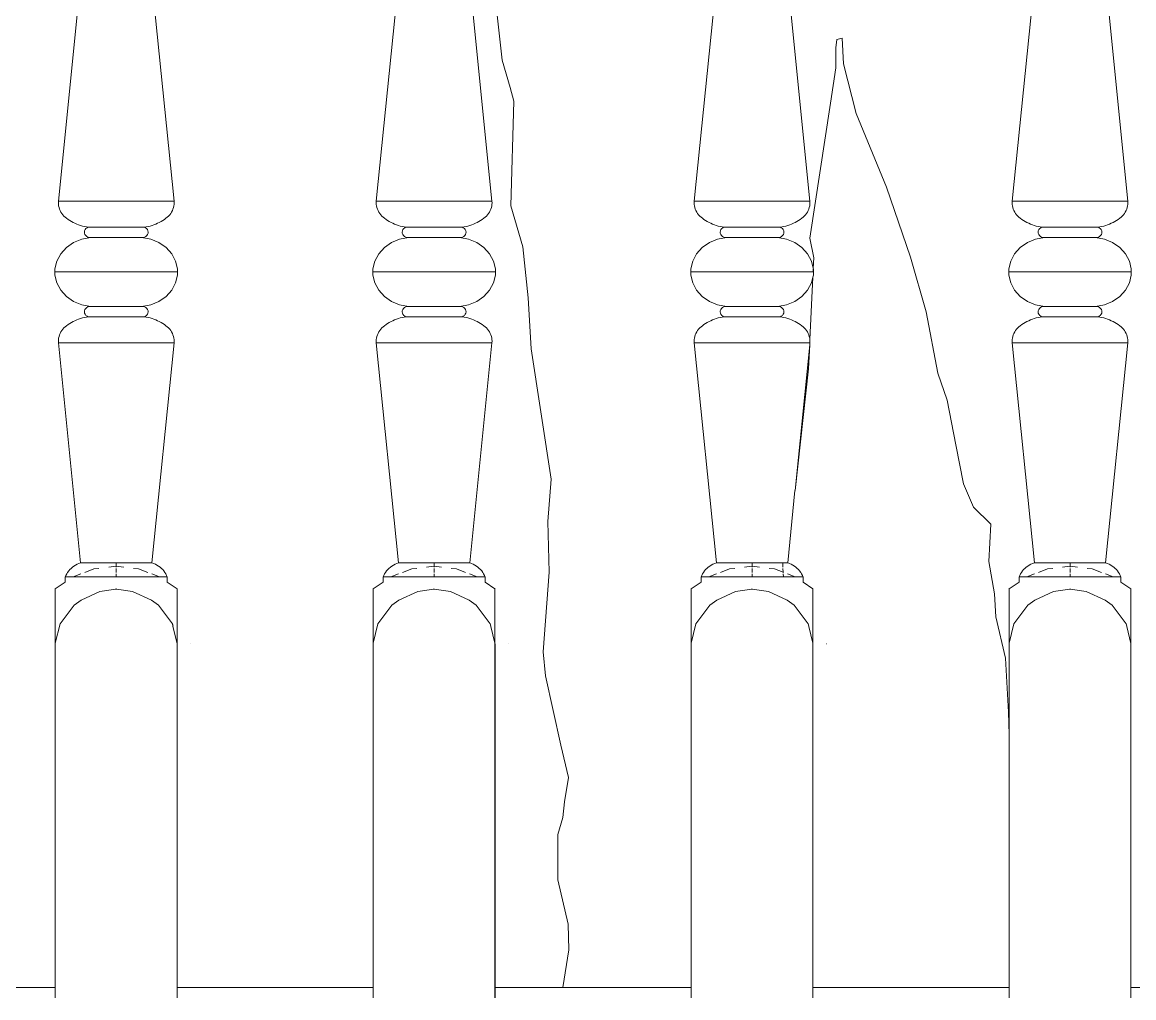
# Model space of a CAD drawing. Header units: inches. Extents: x 16.2 to 49.2, y 7.1 to 20.7.
# Drawn here: x 46.905 to 47.532, y 8.196 to 8.746 of the extents above; entities that cross this region are included whole.
import ezdxf

# ---------------------------------------------------------------- set-up
doc = ezdxf.new("R2010")
doc.units = ezdxf.units.IN
doc.header["$MEASUREMENT"] = 0
doc.layers.add('0inne_gulv', color=252, linetype='Continuous', lineweight=13)

# ---------------------------------------------------------------- blocks, each defined once
blk = doc.blocks.new('DEREK SMALL HOUSE ls')
for p, q in [((0.77791, -1.7884), (0.76538, -1.91241)), ((0.81804, -1.7884), (0.83058, -1.91241)), ((0.957, -1.7884), (0.94447, -1.91241)), ((0.99714, -1.7884), (1.00967, -1.91241)), ((1.13615, -1.7884), (1.12362, -1.91241)), ((1.17629, -1.7884), (1.18882, -1.91241)), ((1.3153, -1.7884), (1.30277, -1.91241)), ((1.35544, -1.7884), (1.36797, -1.91241)), ((1.012, -1.80267), (1.01535, -1.83295)), ((1.20351, -1.82608), (1.20395, -1.82129)), ((1.20395, -1.82129), (1.20708, -1.82061)), ((1.20708, -1.82061), (1.20766, -1.83506)), ((1.20337, -1.83734), (1.20351, -1.82608)), ((1.01535, -1.83295), (1.01987, -1.84833)), ((1.20766, -1.83506), (1.2148, -1.86303)), ((1.2005, -1.85729), (1.20337, -1.83734)), ((1.01987, -1.84833), (1.02199, -1.85606)), ((1.02199, -1.85606), (1.02036, -1.91505)), ((1.18881, -1.93335), (1.2005, -1.85729)), ((1.2148, -1.86303), (1.23201, -1.90449)), ((1.23201, -1.90449), (1.24558, -1.94391)), ((0.76538, -1.91241), (0.76534, -1.91332)), ((0.76534, -1.91332), (0.76539, -1.91423)), ((0.83058, -1.91241), (0.76538, -1.91241)), ((0.76539, -1.91423), (0.76552, -1.91513)), ((0.76552, -1.91513), (0.76572, -1.91602)), ((0.76572, -1.91602), (0.76601, -1.9169)), ((0.83023, -1.91602), (0.82994, -1.9169)), ((0.83043, -1.91513), (0.83023, -1.91602)), ((0.83056, -1.91423), (0.83043, -1.91513)), ((0.83061, -1.91332), (0.83056, -1.91423)), ((0.83058, -1.91241), (0.83061, -1.91332)), ((0.94447, -1.91241), (0.94444, -1.91332)), ((0.94444, -1.91332), (0.94448, -1.91423)), ((1.00967, -1.91241), (0.94447, -1.91241)), ((0.94448, -1.91423), (0.94461, -1.91513)), ((0.94461, -1.91513), (0.94482, -1.91602)), ((0.94482, -1.91602), (0.9451, -1.9169)), ((1.00932, -1.91602), (1.00904, -1.9169)), ((1.00953, -1.91513), (1.00932, -1.91602)), ((1.00966, -1.91423), (1.00953, -1.91513)), ((1.0097, -1.91332), (1.00966, -1.91423)), ((1.00967, -1.91241), (1.0097, -1.91332)), ((1.02036, -1.91505), (1.0271, -1.93814)), ((1.12362, -1.91241), (1.12359, -1.91332)), ((1.12359, -1.91332), (1.12364, -1.91423)), ((1.18882, -1.91241), (1.12362, -1.91241)), ((1.12364, -1.91423), (1.12376, -1.91513)), ((1.12376, -1.91513), (1.12397, -1.91602)), ((1.12397, -1.91602), (1.12425, -1.9169)), ((1.18847, -1.91602), (1.18819, -1.9169)), ((1.18868, -1.91513), (1.18847, -1.91602)), ((1.18881, -1.91423), (1.18868, -1.91513)), ((1.18885, -1.91332), (1.18881, -1.91423)), ((1.18882, -1.91241), (1.18885, -1.91332)), ((1.30277, -1.91241), (1.30274, -1.91332)), ((1.30274, -1.91332), (1.30279, -1.91423)), ((1.36797, -1.91241), (1.30277, -1.91241)), ((1.30279, -1.91423), (1.30291, -1.91513)), ((1.30291, -1.91513), (1.30312, -1.91602)), ((1.30312, -1.91602), (1.30341, -1.9169)), ((1.36762, -1.91602), (1.36734, -1.9169)), ((1.36783, -1.91513), (1.36762, -1.91602)), ((1.36796, -1.91423), (1.36783, -1.91513)), ((1.36801, -1.91332), (1.36796, -1.91423)), ((1.36797, -1.91241), (1.36801, -1.91332)), ((0.76601, -1.9169), (0.76637, -1.91775)), ((0.76637, -1.91775), (0.76681, -1.91857)), ((0.76681, -1.91857), (0.76731, -1.91936)), ((0.76731, -1.91936), (0.76789, -1.92011)), ((0.76789, -1.92011), (0.76852, -1.92082)), ((0.76852, -1.92082), (0.76922, -1.92148)), ((0.76922, -1.92148), (0.76998, -1.92209)), ((0.76998, -1.92209), (0.77087, -1.92273)), ((0.77087, -1.92273), (0.77179, -1.92332)), ((0.82508, -1.92273), (0.82416, -1.92332)), ((0.82597, -1.92209), (0.82508, -1.92273)), ((0.82673, -1.92148), (0.82597, -1.92209)), ((0.82743, -1.92082), (0.82673, -1.92148)), ((0.82807, -1.92011), (0.82743, -1.92082)), ((0.82864, -1.91936), (0.82807, -1.92011)), ((0.82915, -1.91857), (0.82864, -1.91936)), ((0.82958, -1.91775), (0.82915, -1.91857)), ((0.82994, -1.9169), (0.82958, -1.91775)), ((0.9451, -1.9169), (0.94546, -1.91775)), ((0.94546, -1.91775), (0.9459, -1.91857)), ((0.9459, -1.91857), (0.94641, -1.91936)), ((0.94641, -1.91936), (0.94698, -1.92011)), ((0.94698, -1.92011), (0.94762, -1.92082)), ((0.94762, -1.92082), (0.94832, -1.92148)), ((0.94832, -1.92148), (0.94907, -1.92209)), ((0.94907, -1.92209), (0.94996, -1.92273)), ((0.94996, -1.92273), (0.95088, -1.92332)), ((1.00418, -1.92273), (1.00326, -1.92332)), ((1.00507, -1.92209), (1.00418, -1.92273)), ((1.00582, -1.92148), (1.00507, -1.92209)), ((1.00652, -1.92082), (1.00582, -1.92148)), ((1.00716, -1.92011), (1.00652, -1.92082)), ((1.00773, -1.91936), (1.00716, -1.92011)), ((1.00824, -1.91857), (1.00773, -1.91936)), ((1.00868, -1.91775), (1.00824, -1.91857)), ((1.00904, -1.9169), (1.00868, -1.91775)), ((1.12425, -1.9169), (1.12462, -1.91775)), ((1.12462, -1.91775), (1.12505, -1.91857)), ((1.12505, -1.91857), (1.12556, -1.91936)), ((1.12556, -1.91936), (1.12613, -1.92011)), ((1.12613, -1.92011), (1.12677, -1.92082)), ((1.12677, -1.92082), (1.12747, -1.92148)), ((1.12747, -1.92148), (1.12822, -1.92209)), ((1.12822, -1.92209), (1.12911, -1.92273)), ((1.12911, -1.92273), (1.13004, -1.92332)), ((1.18333, -1.92273), (1.18241, -1.92332)), ((1.18422, -1.92209), (1.18333, -1.92273)), ((1.18497, -1.92148), (1.18422, -1.92209)), ((1.18567, -1.92082), (1.18497, -1.92148)), ((1.18631, -1.92011), (1.18567, -1.92082)), ((1.18689, -1.91936), (1.18631, -1.92011)), ((1.18739, -1.91857), (1.18689, -1.91936)), ((1.18783, -1.91775), (1.18739, -1.91857)), ((1.18819, -1.9169), (1.18783, -1.91775)), ((1.30341, -1.9169), (1.30377, -1.91775)), ((1.30377, -1.91775), (1.3042, -1.91857)), ((1.3042, -1.91857), (1.30471, -1.91936)), ((1.30471, -1.91936), (1.30528, -1.92011)), ((1.30528, -1.92011), (1.30592, -1.92082)), ((1.30592, -1.92082), (1.30662, -1.92148)), ((1.30662, -1.92148), (1.30738, -1.92209)), ((1.30738, -1.92209), (1.30827, -1.92273)), ((1.30827, -1.92273), (1.30919, -1.92332)), ((1.36248, -1.92273), (1.36156, -1.92332)), ((1.36337, -1.92209), (1.36248, -1.92273)), ((1.36412, -1.92148), (1.36337, -1.92209)), ((1.36482, -1.92082), (1.36412, -1.92148)), ((1.36546, -1.92011), (1.36482, -1.92082)), ((1.36604, -1.91936), (1.36546, -1.92011)), ((1.36654, -1.91857), (1.36604, -1.91936)), ((1.36698, -1.91775), (1.36654, -1.91857)), ((1.36734, -1.9169), (1.36698, -1.91775)), ((0.77179, -1.92332), (0.77274, -1.92389)), ((0.77274, -1.92389), (0.77371, -1.92441)), ((0.77371, -1.92441), (0.77471, -1.9249)), ((0.77471, -1.9249), (0.77573, -1.92535)), ((0.77573, -1.92535), (0.77677, -1.92576)), ((0.77677, -1.92576), (0.77784, -1.92612)), ((0.77784, -1.92612), (0.77891, -1.92645)), ((0.77891, -1.92645), (0.78, -1.92673)), ((0.78, -1.92673), (0.78111, -1.92697)), ((0.78043, -1.92848), (0.78013, -1.92913)), ((0.7809, -1.92792), (0.78043, -1.92848)), ((0.78151, -1.92747), (0.7809, -1.92792)), ((0.78111, -1.92697), (0.78222, -1.92717)), ((0.78222, -1.92717), (0.78151, -1.92747)), ((0.78222, -1.92717), (0.81373, -1.92717)), ((0.81484, -1.92697), (0.81373, -1.92717)), ((0.81373, -1.92717), (0.81444, -1.92747)), ((0.81444, -1.92747), (0.81505, -1.92792)), ((0.81595, -1.92673), (0.81484, -1.92697)), ((0.81505, -1.92792), (0.81552, -1.92848)), ((0.81552, -1.92848), (0.81583, -1.92913)), ((0.81704, -1.92645), (0.81595, -1.92673)), ((0.81812, -1.92612), (0.81704, -1.92645)), ((0.81918, -1.92576), (0.81812, -1.92612)), ((0.82022, -1.92535), (0.81918, -1.92576)), ((0.82124, -1.9249), (0.82022, -1.92535)), ((0.82224, -1.92441), (0.82124, -1.9249)), ((0.82321, -1.92389), (0.82224, -1.92441)), ((0.82416, -1.92332), (0.82321, -1.92389)), ((0.95088, -1.92332), (0.95183, -1.92389)), ((0.95183, -1.92389), (0.95281, -1.92441)), ((0.95281, -1.92441), (0.95381, -1.9249)), ((0.95381, -1.9249), (0.95483, -1.92535)), ((0.95483, -1.92535), (0.95587, -1.92576)), ((0.95587, -1.92576), (0.95693, -1.92612)), ((0.95693, -1.92612), (0.95801, -1.92645)), ((0.95801, -1.92645), (0.9591, -1.92673)), ((0.9591, -1.92673), (0.9602, -1.92697)), ((0.95953, -1.92848), (0.95922, -1.92913)), ((0.96, -1.92792), (0.95953, -1.92848)), ((0.96061, -1.92747), (0.96, -1.92792)), ((0.9602, -1.92697), (0.96132, -1.92717)), ((0.96132, -1.92717), (0.96061, -1.92747)), ((0.96132, -1.92717), (0.99282, -1.92717)), ((0.99394, -1.92697), (0.99282, -1.92717)), ((0.99282, -1.92717), (0.99353, -1.92747)), ((0.99353, -1.92747), (0.99414, -1.92792)), ((0.99504, -1.92673), (0.99394, -1.92697)), ((0.99414, -1.92792), (0.99461, -1.92848)), ((0.99461, -1.92848), (0.99492, -1.92913)), ((0.99613, -1.92645), (0.99504, -1.92673)), ((0.99721, -1.92612), (0.99613, -1.92645)), ((0.99827, -1.92576), (0.99721, -1.92612)), ((0.99931, -1.92535), (0.99827, -1.92576)), ((1.00033, -1.9249), (0.99931, -1.92535)), ((1.00133, -1.92441), (1.00033, -1.9249)), ((1.00231, -1.92389), (1.00133, -1.92441)), ((1.00326, -1.92332), (1.00231, -1.92389)), ((1.13004, -1.92332), (1.13098, -1.92389)), ((1.13098, -1.92389), (1.13196, -1.92441)), ((1.13196, -1.92441), (1.13296, -1.9249)), ((1.13296, -1.9249), (1.13398, -1.92535)), ((1.13398, -1.92535), (1.13502, -1.92576)), ((1.13502, -1.92576), (1.13608, -1.92612)), ((1.13608, -1.92612), (1.13716, -1.92645)), ((1.13716, -1.92645), (1.13825, -1.92673)), ((1.13825, -1.92673), (1.13935, -1.92697)), ((1.13868, -1.92848), (1.13837, -1.92913)), ((1.13915, -1.92792), (1.13868, -1.92848)), ((1.13976, -1.92747), (1.13915, -1.92792)), ((1.13935, -1.92697), (1.14047, -1.92717)), ((1.14047, -1.92717), (1.13976, -1.92747)), ((1.14047, -1.92717), (1.17197, -1.92717)), ((1.17309, -1.92697), (1.17197, -1.92717)), ((1.17197, -1.92717), (1.17268, -1.92747)), ((1.17268, -1.92747), (1.17329, -1.92792)), ((1.17419, -1.92673), (1.17309, -1.92697)), ((1.17329, -1.92792), (1.17376, -1.92848)), ((1.17376, -1.92848), (1.17407, -1.92913)), ((1.17528, -1.92645), (1.17419, -1.92673)), ((1.17636, -1.92612), (1.17528, -1.92645)), ((1.17742, -1.92576), (1.17636, -1.92612)), ((1.17846, -1.92535), (1.17742, -1.92576)), ((1.17949, -1.9249), (1.17846, -1.92535)), ((1.18048, -1.92441), (1.17949, -1.9249)), ((1.18146, -1.92389), (1.18048, -1.92441)), ((1.18241, -1.92332), (1.18146, -1.92389)), ((1.30919, -1.92332), (1.31013, -1.92389)), ((1.31013, -1.92389), (1.31111, -1.92441)), ((1.31111, -1.92441), (1.31211, -1.9249)), ((1.31211, -1.9249), (1.31313, -1.92535)), ((1.31313, -1.92535), (1.31417, -1.92576)), ((1.31417, -1.92576), (1.31523, -1.92612)), ((1.31523, -1.92612), (1.31631, -1.92645)), ((1.31631, -1.92645), (1.3174, -1.92673)), ((1.3174, -1.92673), (1.31851, -1.92697)), ((1.31783, -1.92848), (1.31752, -1.92913)), ((1.3183, -1.92792), (1.31783, -1.92848)), ((1.31891, -1.92747), (1.3183, -1.92792)), ((1.31851, -1.92697), (1.31962, -1.92717)), ((1.31962, -1.92717), (1.31891, -1.92747)), ((1.31962, -1.92717), (1.35112, -1.92717)), ((1.35224, -1.92697), (1.35112, -1.92717)), ((1.35112, -1.92717), (1.35183, -1.92747)), ((1.35183, -1.92747), (1.35244, -1.92792)), ((1.35334, -1.92673), (1.35224, -1.92697)), ((1.35244, -1.92792), (1.35292, -1.92848)), ((1.35292, -1.92848), (1.35322, -1.92913)), ((1.35444, -1.92645), (1.35334, -1.92673)), ((1.35551, -1.92612), (1.35444, -1.92645)), ((1.35657, -1.92576), (1.35551, -1.92612)), ((1.35762, -1.92535), (1.35657, -1.92576)), ((1.35864, -1.9249), (1.35762, -1.92535)), ((1.35964, -1.92441), (1.35864, -1.9249)), ((1.36061, -1.92389), (1.35964, -1.92441)), ((1.36156, -1.92332), (1.36061, -1.92389)), ((0.77857, -1.93377), (0.77395, -1.93569)), ((0.78354, -1.93284), (0.77857, -1.93377)), ((0.78013, -1.92913), (0.78, -1.92983)), ((0.78, -1.92983), (0.78007, -1.93053)), ((0.78007, -1.93053), (0.78032, -1.9312)), ((0.78032, -1.9312), (0.78075, -1.93179)), ((0.78075, -1.93179), (0.78132, -1.93228)), ((0.78132, -1.93228), (0.782, -1.93263)), ((0.782, -1.93263), (0.78276, -1.93282)), ((0.78276, -1.93282), (0.78354, -1.93284)), ((0.78354, -1.93284), (0.81241, -1.93284)), ((0.81319, -1.93282), (0.81241, -1.93284)), ((0.81241, -1.93284), (0.81739, -1.93377)), ((0.81395, -1.93263), (0.81319, -1.93282)), ((0.81464, -1.93228), (0.81395, -1.93263)), ((0.81521, -1.93179), (0.81464, -1.93228)), ((0.81563, -1.9312), (0.81521, -1.93179)), ((0.81588, -1.93053), (0.81563, -1.9312)), ((0.81583, -1.92913), (0.81595, -1.92983)), ((0.81595, -1.92983), (0.81588, -1.93053)), ((0.81739, -1.93377), (0.822, -1.93569)), ((0.95766, -1.93377), (0.95305, -1.93569)), ((0.96264, -1.93284), (0.95766, -1.93377)), ((0.95922, -1.92913), (0.9591, -1.92983)), ((0.9591, -1.92983), (0.95916, -1.93053)), ((0.95916, -1.93053), (0.95942, -1.9312)), ((0.95942, -1.9312), (0.95984, -1.93179)), ((0.95984, -1.93179), (0.96041, -1.93228)), ((0.96041, -1.93228), (0.96109, -1.93263)), ((0.96109, -1.93263), (0.96185, -1.93282)), ((0.96185, -1.93282), (0.96264, -1.93284)), ((0.96264, -1.93284), (0.9915, -1.93284)), ((0.99229, -1.93282), (0.9915, -1.93284)), ((0.9915, -1.93284), (0.99648, -1.93377)), ((0.99305, -1.93263), (0.99229, -1.93282)), ((0.99373, -1.93228), (0.99305, -1.93263)), ((0.9943, -1.93179), (0.99373, -1.93228)), ((0.99473, -1.9312), (0.9943, -1.93179)), ((0.99498, -1.93053), (0.99473, -1.9312)), ((0.99492, -1.92913), (0.99504, -1.92983)), ((0.99504, -1.92983), (0.99498, -1.93053)), ((0.99648, -1.93377), (1.00109, -1.93569)), ((1.13681, -1.93377), (1.1322, -1.93569)), ((1.14179, -1.93284), (1.13681, -1.93377)), ((1.13837, -1.92913), (1.13825, -1.92983)), ((1.13825, -1.92983), (1.13831, -1.93053)), ((1.13831, -1.93053), (1.13857, -1.9312)), ((1.13857, -1.9312), (1.13899, -1.93179)), ((1.13899, -1.93179), (1.13956, -1.93228)), ((1.13956, -1.93228), (1.14025, -1.93263)), ((1.14025, -1.93263), (1.141, -1.93282)), ((1.141, -1.93282), (1.14179, -1.93284)), ((1.14179, -1.93284), (1.17065, -1.93284)), ((1.17144, -1.93282), (1.17065, -1.93284)), ((1.17065, -1.93284), (1.17563, -1.93377)), ((1.1722, -1.93263), (1.17144, -1.93282)), ((1.17288, -1.93228), (1.1722, -1.93263)), ((1.17345, -1.93179), (1.17288, -1.93228)), ((1.17388, -1.9312), (1.17345, -1.93179)), ((1.17413, -1.93053), (1.17388, -1.9312)), ((1.17407, -1.92913), (1.1742, -1.92983)), ((1.1742, -1.92983), (1.17413, -1.93053)), ((1.17563, -1.93377), (1.18024, -1.93569)), ((1.19095, -1.94437), (1.18881, -1.93335)), ((1.31596, -1.93377), (1.31135, -1.93569)), ((1.32094, -1.93284), (1.31596, -1.93377)), ((1.31752, -1.92913), (1.3174, -1.92983)), ((1.3174, -1.92983), (1.31746, -1.93053)), ((1.31746, -1.93053), (1.31772, -1.9312)), ((1.31772, -1.9312), (1.31814, -1.93179)), ((1.31814, -1.93179), (1.31871, -1.93228)), ((1.31871, -1.93228), (1.3194, -1.93263)), ((1.3194, -1.93263), (1.32015, -1.93282)), ((1.32015, -1.93282), (1.32094, -1.93284)), ((1.32094, -1.93284), (1.3498, -1.93284)), ((1.35059, -1.93282), (1.3498, -1.93284)), ((1.3498, -1.93284), (1.35478, -1.93377)), ((1.35135, -1.93263), (1.35059, -1.93282)), ((1.35203, -1.93228), (1.35135, -1.93263)), ((1.3526, -1.93179), (1.35203, -1.93228)), ((1.35303, -1.9312), (1.3526, -1.93179)), ((1.35328, -1.93053), (1.35303, -1.9312)), ((1.35322, -1.92913), (1.35335, -1.92983)), ((1.35335, -1.92983), (1.35328, -1.93053)), ((1.35478, -1.93377), (1.35939, -1.93569)), ((0.76995, -1.9385), (0.76675, -1.94206)), ((0.77395, -1.93569), (0.76995, -1.9385)), ((0.822, -1.93569), (0.826, -1.9385)), ((0.826, -1.9385), (0.8292, -1.94206)), ((0.94904, -1.9385), (0.94585, -1.94206)), ((0.95305, -1.93569), (0.94904, -1.9385)), ((1.00109, -1.93569), (1.0051, -1.9385)), ((1.0051, -1.9385), (1.00829, -1.94206)), ((1.0271, -1.93814), (1.03014, -1.96684)), ((1.12819, -1.9385), (1.125, -1.94206)), ((1.1322, -1.93569), (1.12819, -1.9385)), ((1.18024, -1.93569), (1.18425, -1.9385)), ((1.18425, -1.9385), (1.18744, -1.94206)), ((1.30734, -1.9385), (1.30415, -1.94206)), ((1.31135, -1.93569), (1.30734, -1.9385)), ((1.35939, -1.93569), (1.3634, -1.9385)), ((1.3634, -1.9385), (1.36659, -1.94206)), ((0.76454, -1.94617), (0.76343, -1.95062)), ((0.76675, -1.94206), (0.76454, -1.94617)), ((0.8292, -1.94206), (0.83141, -1.94617)), ((0.83141, -1.94617), (0.83253, -1.95062)), ((0.94364, -1.94617), (0.94252, -1.95062)), ((0.94585, -1.94206), (0.94364, -1.94617)), ((1.00829, -1.94206), (1.0105, -1.94617)), ((1.0105, -1.94617), (1.01162, -1.95062)), ((1.12279, -1.94617), (1.12167, -1.95062)), ((1.125, -1.94206), (1.12279, -1.94617)), ((1.18744, -1.94206), (1.18965, -1.94617)), ((1.18965, -1.94617), (1.19068, -1.95026)), ((1.19068, -1.95026), (1.19095, -1.94437)), ((1.24558, -1.94391), (1.25437, -1.97475)), ((1.30194, -1.94617), (1.30082, -1.95062)), ((1.30415, -1.94206), (1.30194, -1.94617)), ((1.36659, -1.94206), (1.36881, -1.94617)), ((1.36881, -1.94617), (1.36992, -1.95062)), ((0.76343, -1.95062), (0.76344, -1.95234)), ((0.76343, -1.95405), (0.76344, -1.95234)), ((0.76454, -1.95851), (0.76343, -1.95405)), ((0.76344, -1.95234), (0.83251, -1.95234)), ((0.83141, -1.95851), (0.83253, -1.95405)), ((0.83253, -1.95062), (0.83251, -1.95234)), ((0.83253, -1.95405), (0.83251, -1.95234)), ((0.94252, -1.95062), (0.94254, -1.95234)), ((0.94252, -1.95405), (0.94254, -1.95234)), ((0.94364, -1.95851), (0.94252, -1.95405)), ((0.94254, -1.95234), (1.01161, -1.95234)), ((1.0105, -1.95851), (1.01162, -1.95405)), ((1.01162, -1.95062), (1.01161, -1.95234)), ((1.01162, -1.95405), (1.01161, -1.95234)), ((1.12167, -1.95062), (1.12169, -1.95234)), ((1.12167, -1.95405), (1.12169, -1.95234)), ((1.12279, -1.95851), (1.12167, -1.95405)), ((1.12169, -1.95234), (1.19058, -1.95234)), ((1.19045, -1.95534), (1.19077, -1.95405)), ((1.19058, -1.95234), (1.19066, -1.95062)), ((1.19076, -1.95234), (1.19058, -1.95234)), ((1.19068, -1.95026), (1.19077, -1.95062)), ((1.19077, -1.95062), (1.19076, -1.95234)), ((1.19077, -1.95405), (1.19076, -1.95234)), ((1.30082, -1.95062), (1.30084, -1.95234)), ((1.30082, -1.95405), (1.30084, -1.95234)), ((1.30194, -1.95851), (1.30082, -1.95405)), ((1.30084, -1.95234), (1.36991, -1.95234)), ((1.36881, -1.95851), (1.36992, -1.95405)), ((1.36992, -1.95062), (1.36991, -1.95234)), ((1.36992, -1.95405), (1.36991, -1.95234)), ((0.76675, -1.96262), (0.76454, -1.95851)), ((0.8292, -1.96262), (0.83141, -1.95851)), ((0.94585, -1.96262), (0.94364, -1.95851)), ((1.00829, -1.96262), (1.0105, -1.95851)), ((1.125, -1.96262), (1.12279, -1.95851)), ((1.18744, -1.96262), (1.18965, -1.95851)), ((1.18881, -1.99045), (1.19045, -1.95534)), ((1.18965, -1.95851), (1.19045, -1.95534)), ((1.30415, -1.96262), (1.30194, -1.95851)), ((1.36659, -1.96262), (1.36881, -1.95851)), ((0.76995, -1.96617), (0.76675, -1.96262)), ((0.77395, -1.96898), (0.76995, -1.96617)), ((0.822, -1.96898), (0.826, -1.96617)), ((0.826, -1.96617), (0.8292, -1.96262)), ((0.94904, -1.96617), (0.94585, -1.96262)), ((0.95305, -1.96898), (0.94904, -1.96617)), ((1.00109, -1.96898), (1.0051, -1.96617)), ((1.0051, -1.96617), (1.00829, -1.96262)), ((1.12819, -1.96617), (1.125, -1.96262)), ((1.1322, -1.96898), (1.12819, -1.96617)), ((1.18024, -1.96898), (1.18425, -1.96617)), ((1.18425, -1.96617), (1.18744, -1.96262)), ((1.30734, -1.96617), (1.30415, -1.96262)), ((1.31135, -1.96898), (1.30734, -1.96617)), ((1.35939, -1.96898), (1.3634, -1.96617)), ((1.3634, -1.96617), (1.36659, -1.96262)), ((0.77857, -1.9709), (0.77395, -1.96898)), ((0.78354, -1.97184), (0.77857, -1.9709)), ((0.78075, -1.97288), (0.78132, -1.9724)), ((0.78132, -1.9724), (0.782, -1.97205)), ((0.782, -1.97205), (0.78276, -1.97186)), ((0.78276, -1.97186), (0.78354, -1.97184)), ((0.81241, -1.97184), (0.78354, -1.97184)), ((0.81241, -1.97184), (0.81739, -1.9709)), ((0.81319, -1.97186), (0.81241, -1.97184)), ((0.81395, -1.97205), (0.81319, -1.97186)), ((0.81464, -1.9724), (0.81395, -1.97205)), ((0.81521, -1.97288), (0.81464, -1.9724)), ((0.81739, -1.9709), (0.822, -1.96898)), ((0.95766, -1.9709), (0.95305, -1.96898)), ((0.96264, -1.97184), (0.95766, -1.9709)), ((0.95984, -1.97288), (0.96041, -1.9724)), ((0.96041, -1.9724), (0.96109, -1.97205)), ((0.96109, -1.97205), (0.96185, -1.97186)), ((0.96185, -1.97186), (0.96264, -1.97184)), ((0.9915, -1.97184), (0.96264, -1.97184)), ((0.9915, -1.97184), (0.99648, -1.9709)), ((0.99229, -1.97186), (0.9915, -1.97184)), ((0.99305, -1.97205), (0.99229, -1.97186)), ((0.99373, -1.9724), (0.99305, -1.97205)), ((0.9943, -1.97288), (0.99373, -1.9724)), ((0.99648, -1.9709), (1.00109, -1.96898)), ((1.03014, -1.96684), (1.03183, -1.99565)), ((1.13681, -1.9709), (1.1322, -1.96898)), ((1.14179, -1.97184), (1.13681, -1.9709)), ((1.13899, -1.97288), (1.13956, -1.9724)), ((1.13956, -1.9724), (1.14025, -1.97205)), ((1.14025, -1.97205), (1.141, -1.97186)), ((1.141, -1.97186), (1.14179, -1.97184)), ((1.17065, -1.97184), (1.14179, -1.97184)), ((1.17065, -1.97184), (1.17563, -1.9709)), ((1.17144, -1.97186), (1.17065, -1.97184)), ((1.1722, -1.97205), (1.17144, -1.97186)), ((1.17288, -1.9724), (1.1722, -1.97205)), ((1.17345, -1.97288), (1.17288, -1.9724)), ((1.17563, -1.9709), (1.18024, -1.96898)), ((1.31596, -1.9709), (1.31135, -1.96898)), ((1.32094, -1.97184), (1.31596, -1.9709)), ((1.31814, -1.97288), (1.31871, -1.9724)), ((1.31871, -1.9724), (1.3194, -1.97205)), ((1.3194, -1.97205), (1.32015, -1.97186)), ((1.32015, -1.97186), (1.32094, -1.97184)), ((1.3498, -1.97184), (1.32094, -1.97184)), ((1.3498, -1.97184), (1.35478, -1.9709)), ((1.35059, -1.97186), (1.3498, -1.97184)), ((1.35135, -1.97205), (1.35059, -1.97186)), ((1.35203, -1.9724), (1.35135, -1.97205)), ((1.3526, -1.97288), (1.35203, -1.9724)), ((1.35478, -1.9709), (1.35939, -1.96898)), ((0.77573, -1.97933), (0.77677, -1.97892)), ((0.77677, -1.97892), (0.77784, -1.97855)), ((0.77784, -1.97855), (0.77891, -1.97823)), ((0.77891, -1.97823), (0.78, -1.97794)), ((0.78, -1.97485), (0.78007, -1.97414)), ((0.78013, -1.97554), (0.78, -1.97485)), ((0.78, -1.97794), (0.78111, -1.9777)), ((0.78007, -1.97414), (0.78032, -1.97347)), ((0.78043, -1.97619), (0.78013, -1.97554)), ((0.78032, -1.97347), (0.78075, -1.97288)), ((0.7809, -1.97676), (0.78043, -1.97619)), ((0.78151, -1.9772), (0.7809, -1.97676)), ((0.78111, -1.9777), (0.78222, -1.97751)), ((0.78222, -1.97751), (0.78151, -1.9772)), ((0.81373, -1.97751), (0.78222, -1.97751)), ((0.81373, -1.97751), (0.81444, -1.9772)), ((0.81484, -1.9777), (0.81373, -1.97751)), ((0.81444, -1.9772), (0.81505, -1.97676)), ((0.81595, -1.97794), (0.81484, -1.9777)), ((0.81505, -1.97676), (0.81552, -1.97619)), ((0.81563, -1.97347), (0.81521, -1.97288)), ((0.81552, -1.97619), (0.81583, -1.97554)), ((0.81588, -1.97414), (0.81563, -1.97347)), ((0.81583, -1.97554), (0.81595, -1.97485)), ((0.81595, -1.97485), (0.81588, -1.97414)), ((0.81704, -1.97823), (0.81595, -1.97794)), ((0.81812, -1.97855), (0.81704, -1.97823)), ((0.81918, -1.97892), (0.81812, -1.97855)), ((0.82022, -1.97933), (0.81918, -1.97892)), ((0.95483, -1.97933), (0.95587, -1.97892)), ((0.95587, -1.97892), (0.95693, -1.97855)), ((0.95693, -1.97855), (0.95801, -1.97823)), ((0.95801, -1.97823), (0.9591, -1.97794)), ((0.9591, -1.97485), (0.95916, -1.97414)), ((0.95922, -1.97554), (0.9591, -1.97485)), ((0.9591, -1.97794), (0.9602, -1.9777)), ((0.95916, -1.97414), (0.95942, -1.97347)), ((0.95953, -1.97619), (0.95922, -1.97554)), ((0.95942, -1.97347), (0.95984, -1.97288)), ((0.96, -1.97676), (0.95953, -1.97619)), ((0.96061, -1.9772), (0.96, -1.97676)), ((0.9602, -1.9777), (0.96132, -1.97751)), ((0.96132, -1.97751), (0.96061, -1.9772)), ((0.99282, -1.97751), (0.96132, -1.97751)), ((0.99282, -1.97751), (0.99353, -1.9772)), ((0.99394, -1.9777), (0.99282, -1.97751)), ((0.99353, -1.9772), (0.99414, -1.97676)), ((0.99504, -1.97794), (0.99394, -1.9777)), ((0.99414, -1.97676), (0.99461, -1.97619)), ((0.99473, -1.97347), (0.9943, -1.97288)), ((0.99461, -1.97619), (0.99492, -1.97554)), ((0.99498, -1.97414), (0.99473, -1.97347)), ((0.99492, -1.97554), (0.99504, -1.97485)), ((0.99504, -1.97485), (0.99498, -1.97414)), ((0.99613, -1.97823), (0.99504, -1.97794)), ((0.99721, -1.97855), (0.99613, -1.97823)), ((0.99827, -1.97892), (0.99721, -1.97855)), ((0.99931, -1.97933), (0.99827, -1.97892)), ((1.13398, -1.97933), (1.13502, -1.97892)), ((1.13502, -1.97892), (1.13608, -1.97855)), ((1.13608, -1.97855), (1.13716, -1.97823)), ((1.13716, -1.97823), (1.13825, -1.97794)), ((1.13825, -1.97485), (1.13831, -1.97414)), ((1.13837, -1.97554), (1.13825, -1.97485)), ((1.13825, -1.97794), (1.13935, -1.9777)), ((1.13831, -1.97414), (1.13857, -1.97347)), ((1.13868, -1.97619), (1.13837, -1.97554)), ((1.13857, -1.97347), (1.13899, -1.97288)), ((1.13915, -1.97676), (1.13868, -1.97619)), ((1.13976, -1.9772), (1.13915, -1.97676)), ((1.13935, -1.9777), (1.14047, -1.97751)), ((1.14047, -1.97751), (1.13976, -1.9772)), ((1.17197, -1.97751), (1.14047, -1.97751)), ((1.17197, -1.97751), (1.17268, -1.9772)), ((1.17309, -1.9777), (1.17197, -1.97751)), ((1.17268, -1.9772), (1.17329, -1.97676)), ((1.17419, -1.97794), (1.17309, -1.9777)), ((1.17329, -1.97676), (1.17376, -1.97619)), ((1.17388, -1.97347), (1.17345, -1.97288)), ((1.17376, -1.97619), (1.17407, -1.97554)), ((1.17413, -1.97414), (1.17388, -1.97347)), ((1.17407, -1.97554), (1.1742, -1.97485)), ((1.1742, -1.97485), (1.17413, -1.97414)), ((1.17528, -1.97823), (1.17419, -1.97794)), ((1.17636, -1.97855), (1.17528, -1.97823)), ((1.17742, -1.97892), (1.17636, -1.97855)), ((1.17846, -1.97933), (1.17742, -1.97892)), ((1.25437, -1.97475), (1.26093, -2.00941)), ((1.31313, -1.97933), (1.31417, -1.97892)), ((1.31417, -1.97892), (1.31523, -1.97855)), ((1.31523, -1.97855), (1.31631, -1.97823)), ((1.31631, -1.97823), (1.3174, -1.97794)), ((1.3174, -1.97485), (1.31746, -1.97414)), ((1.31752, -1.97554), (1.3174, -1.97485)), ((1.3174, -1.97794), (1.31851, -1.9777)), ((1.31746, -1.97414), (1.31772, -1.97347)), ((1.31783, -1.97619), (1.31752, -1.97554)), ((1.31772, -1.97347), (1.31814, -1.97288)), ((1.3183, -1.97676), (1.31783, -1.97619)), ((1.31891, -1.9772), (1.3183, -1.97676)), ((1.31851, -1.9777), (1.31962, -1.97751)), ((1.31962, -1.97751), (1.31891, -1.9772)), ((1.35112, -1.97751), (1.31962, -1.97751)), ((1.35112, -1.97751), (1.35183, -1.9772)), ((1.35224, -1.9777), (1.35112, -1.97751)), ((1.35183, -1.9772), (1.35244, -1.97676)), ((1.35334, -1.97794), (1.35224, -1.9777)), ((1.35244, -1.97676), (1.35292, -1.97619)), ((1.35303, -1.97347), (1.3526, -1.97288)), ((1.35292, -1.97619), (1.35322, -1.97554)), ((1.35328, -1.97414), (1.35303, -1.97347)), ((1.35322, -1.97554), (1.35335, -1.97485)), ((1.35335, -1.97485), (1.35328, -1.97414)), ((1.35444, -1.97823), (1.35334, -1.97794)), ((1.35551, -1.97855), (1.35444, -1.97823)), ((1.35657, -1.97892), (1.35551, -1.97855)), ((1.35762, -1.97933), (1.35657, -1.97892)), ((0.76681, -1.9861), (0.76731, -1.98531)), ((0.76731, -1.98531), (0.76789, -1.98456)), ((0.76789, -1.98456), (0.76852, -1.98385)), ((0.76852, -1.98385), (0.76922, -1.98319)), ((0.76922, -1.98319), (0.76998, -1.98258)), ((0.76998, -1.98258), (0.77087, -1.98195)), ((0.77087, -1.98195), (0.77179, -1.98135)), ((0.77179, -1.98135), (0.77274, -1.98079)), ((0.77274, -1.98079), (0.77371, -1.98026)), ((0.77371, -1.98026), (0.77471, -1.97977)), ((0.77471, -1.97977), (0.77573, -1.97933)), ((0.82124, -1.97977), (0.82022, -1.97933)), ((0.82224, -1.98026), (0.82124, -1.97977)), ((0.82321, -1.98079), (0.82224, -1.98026)), ((0.82416, -1.98135), (0.82321, -1.98079)), ((0.82508, -1.98195), (0.82416, -1.98135)), ((0.82597, -1.98258), (0.82508, -1.98195)), ((0.82673, -1.98319), (0.82597, -1.98258)), ((0.82743, -1.98385), (0.82673, -1.98319)), ((0.82807, -1.98456), (0.82743, -1.98385)), ((0.82864, -1.98531), (0.82807, -1.98456)), ((0.82915, -1.9861), (0.82864, -1.98531)), ((0.9459, -1.9861), (0.94641, -1.98531)), ((0.94641, -1.98531), (0.94698, -1.98456)), ((0.94698, -1.98456), (0.94762, -1.98385)), ((0.94762, -1.98385), (0.94832, -1.98319)), ((0.94832, -1.98319), (0.94907, -1.98258)), ((0.94907, -1.98258), (0.94996, -1.98195)), ((0.94996, -1.98195), (0.95088, -1.98135)), ((0.95088, -1.98135), (0.95183, -1.98079)), ((0.95183, -1.98079), (0.95281, -1.98026)), ((0.95281, -1.98026), (0.95381, -1.97977)), ((0.95381, -1.97977), (0.95483, -1.97933)), ((1.00033, -1.97977), (0.99931, -1.97933)), ((1.00133, -1.98026), (1.00033, -1.97977)), ((1.00231, -1.98079), (1.00133, -1.98026)), ((1.00326, -1.98135), (1.00231, -1.98079)), ((1.00418, -1.98195), (1.00326, -1.98135)), ((1.00507, -1.98258), (1.00418, -1.98195)), ((1.00582, -1.98319), (1.00507, -1.98258)), ((1.00652, -1.98385), (1.00582, -1.98319)), ((1.00716, -1.98456), (1.00652, -1.98385)), ((1.00773, -1.98531), (1.00716, -1.98456)), ((1.00824, -1.9861), (1.00773, -1.98531)), ((1.12505, -1.9861), (1.12556, -1.98531)), ((1.12556, -1.98531), (1.12613, -1.98456)), ((1.12613, -1.98456), (1.12677, -1.98385)), ((1.12677, -1.98385), (1.12747, -1.98319)), ((1.12747, -1.98319), (1.12822, -1.98258)), ((1.12822, -1.98258), (1.12911, -1.98195)), ((1.12911, -1.98195), (1.13004, -1.98135)), ((1.13004, -1.98135), (1.13098, -1.98079)), ((1.13098, -1.98079), (1.13196, -1.98026)), ((1.13196, -1.98026), (1.13296, -1.97977)), ((1.13296, -1.97977), (1.13398, -1.97933)), ((1.17949, -1.97977), (1.17846, -1.97933)), ((1.18048, -1.98026), (1.17949, -1.97977)), ((1.18146, -1.98079), (1.18048, -1.98026)), ((1.18241, -1.98135), (1.18146, -1.98079)), ((1.18333, -1.98195), (1.18241, -1.98135)), ((1.18422, -1.98258), (1.18333, -1.98195)), ((1.18497, -1.98319), (1.18422, -1.98258)), ((1.18567, -1.98385), (1.18497, -1.98319)), ((1.18631, -1.98456), (1.18567, -1.98385)), ((1.18689, -1.98531), (1.18631, -1.98456)), ((1.18739, -1.9861), (1.18689, -1.98531)), ((1.3042, -1.9861), (1.30471, -1.98531)), ((1.30471, -1.98531), (1.30528, -1.98456)), ((1.30528, -1.98456), (1.30592, -1.98385)), ((1.30592, -1.98385), (1.30662, -1.98319)), ((1.30662, -1.98319), (1.30738, -1.98258)), ((1.30738, -1.98258), (1.30827, -1.98195)), ((1.30827, -1.98195), (1.30919, -1.98135)), ((1.30919, -1.98135), (1.31013, -1.98079)), ((1.31013, -1.98079), (1.31111, -1.98026)), ((1.31111, -1.98026), (1.31211, -1.97977)), ((1.31211, -1.97977), (1.31313, -1.97933)), ((1.35864, -1.97977), (1.35762, -1.97933)), ((1.35964, -1.98026), (1.35864, -1.97977)), ((1.36061, -1.98079), (1.35964, -1.98026)), ((1.36156, -1.98135), (1.36061, -1.98079)), ((1.36248, -1.98195), (1.36156, -1.98135)), ((1.36337, -1.98258), (1.36248, -1.98195)), ((1.36412, -1.98319), (1.36337, -1.98258)), ((1.36482, -1.98385), (1.36412, -1.98319)), ((1.36546, -1.98456), (1.36482, -1.98385)), ((1.36604, -1.98531), (1.36546, -1.98456)), ((1.36654, -1.9861), (1.36604, -1.98531)), ((0.76534, -1.99136), (0.76539, -1.99045)), ((0.76538, -1.99227), (0.76534, -1.99136)), ((0.76539, -1.99045), (0.76552, -1.98954)), ((0.76552, -1.98954), (0.76572, -1.98865)), ((0.76572, -1.98865), (0.76601, -1.98778)), ((0.76601, -1.98778), (0.76637, -1.98692)), ((0.76637, -1.98692), (0.76681, -1.9861)), ((0.82958, -1.98692), (0.82915, -1.9861)), ((0.82994, -1.98778), (0.82958, -1.98692)), ((0.83023, -1.98865), (0.82994, -1.98778)), ((0.83043, -1.98954), (0.83023, -1.98865)), ((0.83056, -1.99045), (0.83043, -1.98954)), ((0.83061, -1.99136), (0.83056, -1.99045)), ((0.83058, -1.99227), (0.83061, -1.99136)), ((0.94444, -1.99136), (0.94448, -1.99045)), ((0.94447, -1.99227), (0.94444, -1.99136)), ((0.94448, -1.99045), (0.94461, -1.98954)), ((0.94461, -1.98954), (0.94482, -1.98865)), ((0.94482, -1.98865), (0.9451, -1.98778)), ((0.9451, -1.98778), (0.94546, -1.98692)), ((0.94546, -1.98692), (0.9459, -1.9861)), ((1.00868, -1.98692), (1.00824, -1.9861)), ((1.00904, -1.98778), (1.00868, -1.98692)), ((1.00932, -1.98865), (1.00904, -1.98778)), ((1.00953, -1.98954), (1.00932, -1.98865)), ((1.00966, -1.99045), (1.00953, -1.98954)), ((1.0097, -1.99136), (1.00966, -1.99045)), ((1.00967, -1.99227), (1.0097, -1.99136)), ((1.12359, -1.99136), (1.12364, -1.99045)), ((1.12362, -1.99227), (1.12359, -1.99136)), ((1.12364, -1.99045), (1.12376, -1.98954)), ((1.12376, -1.98954), (1.12397, -1.98865)), ((1.12397, -1.98865), (1.12425, -1.98778)), ((1.12425, -1.98778), (1.12462, -1.98692)), ((1.12462, -1.98692), (1.12505, -1.9861)), ((1.18783, -1.98692), (1.18739, -1.9861)), ((1.18819, -1.98778), (1.18783, -1.98692)), ((1.18847, -1.98865), (1.18819, -1.98778)), ((1.18868, -1.98954), (1.18847, -1.98865)), ((1.18881, -1.99045), (1.18868, -1.98954)), ((1.18876, -1.99227), (1.18883, -1.99086)), ((1.18883, -1.99086), (1.18881, -1.99045)), ((1.18882, -1.99227), (1.18885, -1.99136)), ((1.18885, -1.99136), (1.18883, -1.99086)), ((1.30274, -1.99136), (1.30279, -1.99045)), ((1.30277, -1.99227), (1.30274, -1.99136)), ((1.30279, -1.99045), (1.30291, -1.98954)), ((1.30291, -1.98954), (1.30312, -1.98865)), ((1.30312, -1.98865), (1.30341, -1.98778)), ((1.30341, -1.98778), (1.30377, -1.98692)), ((1.30377, -1.98692), (1.3042, -1.9861)), ((1.36698, -1.98692), (1.36654, -1.9861)), ((1.36734, -1.98778), (1.36698, -1.98692)), ((1.36762, -1.98865), (1.36734, -1.98778)), ((1.36783, -1.98954), (1.36762, -1.98865)), ((1.36796, -1.99045), (1.36783, -1.98954)), ((1.36801, -1.99136), (1.36796, -1.99045)), ((1.36797, -1.99227), (1.36801, -1.99136)), ((0.77791, -2.11627), (0.76538, -1.99227)), ((0.83058, -1.99227), (0.76538, -1.99227)), ((0.81804, -2.11627), (0.83058, -1.99227)), ((0.957, -2.11627), (0.94447, -1.99227)), ((1.00967, -1.99227), (0.94447, -1.99227)), ((0.99714, -2.11627), (1.00967, -1.99227)), ((1.03183, -1.99565), (1.0431, -2.06896)), ((1.13615, -2.11627), (1.12362, -1.99227)), ((1.18876, -1.99227), (1.12362, -1.99227)), ((1.18045, -2.07536), (1.18872, -1.99331)), ((1.1881, -2.00684), (1.18872, -1.99331)), ((1.18872, -1.99331), (1.18882, -1.99227)), ((1.18882, -1.99227), (1.18876, -1.99227)), ((1.3153, -2.11627), (1.30277, -1.99227)), ((1.36797, -1.99227), (1.30277, -1.99227)), ((1.35544, -2.11627), (1.36797, -1.99227)), ((1.18045, -2.07536), (1.1881, -2.00684)), ((1.26093, -2.00941), (1.26612, -2.02458)), ((1.26612, -2.02458), (1.27104, -2.04976)), ((1.27104, -2.04976), (1.27544, -2.07177)), ((1.0431, -2.06896), (1.0412, -2.09293)), ((1.27544, -2.07177), (1.28106, -2.0849)), ((1.17629, -2.11627), (1.18041, -2.07546)), ((1.18041, -2.07546), (1.18045, -2.07536)), ((1.28106, -2.0849), (1.29075, -2.09433)), ((1.0412, -2.09293), (1.04199, -2.12152)), ((1.29075, -2.09433), (1.2897, -2.11538)), ((0.77595, -2.11702), (0.77691, -2.11661)), ((0.77691, -2.11661), (0.77791, -2.11627)), ((0.77791, -2.11627), (0.81804, -2.11627)), ((0.79798, -2.11627), (0.79798, -2.11813)), ((0.79798, -2.11627), (0.79798, -2.11813)), ((0.81904, -2.11661), (0.81804, -2.11627)), ((0.82, -2.11702), (0.81904, -2.11661)), ((0.95505, -2.11702), (0.95601, -2.11661)), ((0.95601, -2.11661), (0.957, -2.11627)), ((0.957, -2.11627), (0.99714, -2.11627)), ((0.97707, -2.11627), (0.97707, -2.11813)), ((0.97707, -2.11627), (0.97707, -2.11813)), ((0.99813, -2.11661), (0.99714, -2.11627)), ((0.99909, -2.11702), (0.99813, -2.11661)), ((1.1342, -2.11702), (1.13516, -2.11661)), ((1.13516, -2.11661), (1.13615, -2.11627)), ((1.13615, -2.11627), (1.1735, -2.11627)), ((1.15622, -2.11627), (1.15622, -2.11813)), ((1.17362, -2.11863), (1.1735, -2.11627)), ((1.1735, -2.11627), (1.17629, -2.11627)), ((1.17728, -2.11661), (1.17629, -2.11627)), ((1.17825, -2.11702), (1.17728, -2.11661)), ((1.2897, -2.11538), (1.29287, -2.13371)), ((1.31335, -2.11702), (1.31431, -2.11661)), ((1.31431, -2.11661), (1.3153, -2.11627)), ((1.3153, -2.11627), (1.35544, -2.11627)), ((1.33537, -2.11627), (1.33537, -2.11813)), ((1.35643, -2.11661), (1.35544, -2.11627)), ((1.3574, -2.11702), (1.35643, -2.11661)), ((0.76963, -2.12325), (0.77007, -2.12238)), ((0.77007, -2.12238), (0.77058, -2.12154)), ((0.77058, -2.12154), (0.77117, -2.12075)), ((0.77117, -2.12075), (0.77182, -2.11999)), ((0.77182, -2.11999), (0.77254, -2.11929)), ((0.77254, -2.11929), (0.77332, -2.11863)), ((0.77332, -2.11863), (0.77415, -2.11803)), ((0.77363, -2.12399), (0.77795, -2.12238)), ((0.77415, -2.11803), (0.77503, -2.1175)), ((0.77503, -2.1175), (0.77595, -2.11702)), ((0.78019, -2.12154), (0.78534, -2.11963)), ((0.78534, -2.11963), (0.7882, -2.11929)), ((0.7937, -2.11863), (0.7979, -2.11813)), ((0.79798, -2.11813), (0.80218, -2.11863)), ((0.79798, -2.11813), (0.79798, -2.11863)), ((0.79798, -2.11813), (0.79798, -2.11863)), ((0.79798, -2.11929), (0.79798, -2.12154)), ((0.79798, -2.11929), (0.79798, -2.12154)), ((0.79798, -2.12238), (0.79798, -2.12399)), ((0.79798, -2.12238), (0.79798, -2.12399)), ((0.80768, -2.11929), (0.81055, -2.11963)), ((0.81055, -2.11963), (0.81569, -2.12154)), ((0.81793, -2.12238), (0.82225, -2.12399)), ((0.82092, -2.1175), (0.82, -2.11702)), ((0.8218, -2.11803), (0.82092, -2.1175)), ((0.82263, -2.11863), (0.8218, -2.11803)), ((0.82341, -2.11929), (0.82263, -2.11863)), ((0.82413, -2.11999), (0.82341, -2.11929)), ((0.82478, -2.12075), (0.82413, -2.11999)), ((0.82537, -2.12154), (0.82478, -2.12075)), ((0.82588, -2.12238), (0.82537, -2.12154)), ((0.82632, -2.12325), (0.82588, -2.12238)), ((0.94872, -2.12325), (0.94916, -2.12238)), ((0.94916, -2.12238), (0.94968, -2.12154)), ((0.94968, -2.12154), (0.95027, -2.12075)), ((0.95027, -2.12075), (0.95092, -2.11999)), ((0.95092, -2.11999), (0.95164, -2.11929)), ((0.95164, -2.11929), (0.95241, -2.11863)), ((0.95241, -2.11863), (0.95324, -2.11803)), ((0.95272, -2.12399), (0.95704, -2.12238)), ((0.95324, -2.11803), (0.95412, -2.1175)), ((0.95412, -2.1175), (0.95505, -2.11702)), ((0.95929, -2.12154), (0.96443, -2.11963)), ((0.96443, -2.11963), (0.9673, -2.11929)), ((0.9728, -2.11863), (0.977, -2.11813)), ((0.97707, -2.11813), (0.97707, -2.11863)), ((0.97707, -2.11813), (0.97707, -2.11863)), ((0.97707, -2.11929), (0.97707, -2.12154)), ((0.97707, -2.11929), (0.97707, -2.12154)), ((0.97707, -2.12238), (0.97707, -2.12399)), ((0.97707, -2.12238), (0.97707, -2.12399)), ((0.97708, -2.11813), (0.98128, -2.11863)), ((0.98677, -2.11929), (0.98964, -2.11963)), ((0.98964, -2.11963), (0.99478, -2.12154)), ((0.99703, -2.12238), (1.00135, -2.12399)), ((1.00002, -2.1175), (0.99909, -2.11702)), ((1.0009, -2.11803), (1.00002, -2.1175)), ((1.00173, -2.11863), (1.0009, -2.11803)), ((1.0025, -2.11929), (1.00173, -2.11863)), ((1.00322, -2.11999), (1.0025, -2.11929)), ((1.00388, -2.12075), (1.00322, -2.11999)), ((1.00446, -2.12154), (1.00388, -2.12075)), ((1.00498, -2.12238), (1.00446, -2.12154)), ((1.00542, -2.12325), (1.00498, -2.12238)), ((1.04199, -2.12152), (1.03856, -2.16628)), ((1.12787, -2.12325), (1.12832, -2.12238)), ((1.12832, -2.12238), (1.12883, -2.12154)), ((1.12883, -2.12154), (1.12942, -2.12075)), ((1.12942, -2.12075), (1.13007, -2.11999)), ((1.13007, -2.11999), (1.13079, -2.11929)), ((1.13079, -2.11929), (1.13156, -2.11863)), ((1.13156, -2.11863), (1.13239, -2.11803)), ((1.13187, -2.12399), (1.1362, -2.12238)), ((1.13239, -2.11803), (1.13327, -2.1175)), ((1.13327, -2.1175), (1.1342, -2.11702)), ((1.13844, -2.12154), (1.14358, -2.11963)), ((1.14358, -2.11963), (1.14645, -2.11929)), ((1.15195, -2.11863), (1.15615, -2.11813)), ((1.15622, -2.11813), (1.15622, -2.11863)), ((1.15622, -2.11929), (1.15622, -2.12154)), ((1.15622, -2.12238), (1.15622, -2.12399)), ((1.15623, -2.11813), (1.16043, -2.11863)), ((1.16593, -2.11929), (1.16879, -2.11963)), ((1.16879, -2.11963), (1.17376, -2.12148)), ((1.17376, -2.12148), (1.17365, -2.11929)), ((1.17376, -2.12148), (1.17394, -2.12154)), ((1.17376, -2.12154), (1.17376, -2.12148)), ((1.17389, -2.12399), (1.17381, -2.12238)), ((1.17618, -2.12238), (1.1805, -2.12399)), ((1.17917, -2.1175), (1.17825, -2.11702)), ((1.18005, -2.11803), (1.17917, -2.1175)), ((1.18088, -2.11863), (1.18005, -2.11803)), ((1.18166, -2.11929), (1.18088, -2.11863)), ((1.18237, -2.11999), (1.18166, -2.11929)), ((1.18303, -2.12075), (1.18237, -2.11999)), ((1.18361, -2.12154), (1.18303, -2.12075)), ((1.18413, -2.12238), (1.18361, -2.12154)), ((1.18457, -2.12325), (1.18413, -2.12238)), ((1.30702, -2.12325), (1.30747, -2.12238)), ((1.30747, -2.12238), (1.30798, -2.12154)), ((1.30798, -2.12154), (1.30857, -2.12075)), ((1.30857, -2.12075), (1.30922, -2.11999)), ((1.30922, -2.11999), (1.30994, -2.11929)), ((1.30994, -2.11929), (1.31071, -2.11863)), ((1.31071, -2.11863), (1.31154, -2.11803)), ((1.31103, -2.12399), (1.31535, -2.12238)), ((1.31154, -2.11803), (1.31242, -2.1175)), ((1.31242, -2.1175), (1.31335, -2.11702)), ((1.31759, -2.12154), (1.32273, -2.11963)), ((1.32273, -2.11963), (1.3256, -2.11929)), ((1.3311, -2.11863), (1.3353, -2.11813)), ((1.33537, -2.11813), (1.33537, -2.11863)), ((1.33537, -2.11929), (1.33537, -2.12154)), ((1.33537, -2.12238), (1.33537, -2.12399)), ((1.33538, -2.11813), (1.33958, -2.11863)), ((1.34508, -2.11929), (1.34794, -2.11963)), ((1.34794, -2.11963), (1.35309, -2.12154)), ((1.35533, -2.12238), (1.35965, -2.12399)), ((1.35832, -2.1175), (1.3574, -2.11702)), ((1.3592, -2.11803), (1.35832, -2.1175)), ((1.36003, -2.11863), (1.3592, -2.11803)), ((1.36081, -2.11929), (1.36003, -2.11863)), ((1.36152, -2.11999), (1.36081, -2.11929)), ((1.36218, -2.12075), (1.36152, -2.11999)), ((1.36276, -2.12154), (1.36218, -2.12075)), ((1.36328, -2.12238), (1.36276, -2.12154)), ((1.36372, -2.12325), (1.36328, -2.12238)), ((0.76364, -2.13088), (0.76926, -2.127)), ((0.76926, -2.12415), (0.76963, -2.12325)), ((0.76926, -2.127), (0.76926, -2.12415)), ((0.76926, -2.12415), (0.7734, -2.12415)), ((0.7734, -2.12415), (0.77363, -2.12399)), ((0.82248, -2.12415), (0.7734, -2.12415)), ((0.82225, -2.12399), (0.82248, -2.12415)), ((0.82669, -2.12415), (0.82248, -2.12415)), ((0.82669, -2.12415), (0.82632, -2.12325)), ((0.82669, -2.12705), (0.82669, -2.12415)), ((0.82669, -2.12705), (0.83225, -2.13088)), ((0.94273, -2.13088), (0.94836, -2.127)), ((0.94836, -2.12415), (0.94872, -2.12325)), ((0.94836, -2.127), (0.94836, -2.12415)), ((0.94836, -2.12415), (0.9525, -2.12415)), ((0.9525, -2.12415), (0.95272, -2.12399)), ((1.00158, -2.12415), (0.9525, -2.12415)), ((1.00135, -2.12399), (1.00158, -2.12415)), ((1.00578, -2.12415), (1.00158, -2.12415)), ((1.00578, -2.12415), (1.00542, -2.12325)), ((1.00578, -2.12705), (1.00578, -2.12415)), ((1.00578, -2.12705), (1.01135, -2.13088)), ((1.12189, -2.13088), (1.12751, -2.127)), ((1.12751, -2.12415), (1.12787, -2.12325)), ((1.12751, -2.127), (1.12751, -2.12415)), ((1.12751, -2.12415), (1.13165, -2.12415)), ((1.13165, -2.12415), (1.13187, -2.12399)), ((1.18073, -2.12415), (1.13165, -2.12415)), ((1.1805, -2.12399), (1.18073, -2.12415)), ((1.18493, -2.12415), (1.18073, -2.12415)), ((1.18493, -2.12415), (1.18457, -2.12325)), ((1.18493, -2.12705), (1.18493, -2.12415)), ((1.18493, -2.12705), (1.1905, -2.13088)), ((1.30104, -2.13088), (1.30666, -2.127)), ((1.30666, -2.12415), (1.30702, -2.12325)), ((1.30666, -2.127), (1.30666, -2.12415)), ((1.30666, -2.12415), (1.3108, -2.12415)), ((1.3108, -2.12415), (1.31103, -2.12399)), ((1.35988, -2.12415), (1.3108, -2.12415)), ((1.35965, -2.12399), (1.35988, -2.12415)), ((1.36408, -2.12415), (1.35988, -2.12415)), ((1.36408, -2.12415), (1.36372, -2.12325)), ((1.36408, -2.12705), (1.36408, -2.12415)), ((1.36408, -2.12705), (1.36965, -2.13088)), ((0.76358, -2.13093), (0.76364, -2.13088)), ((0.76358, -2.13093), (0.76364, -2.13088)), ((0.76364, -2.13088), (0.76364, -2.16144)), ((0.78874, -2.13233), (0.77811, -2.13713)), ((0.78874, -2.13233), (0.79782, -2.13093)), ((0.79794, -2.13091), (0.79782, -2.13093)), ((0.79794, -2.13091), (0.79807, -2.13093)), ((0.79807, -2.13093), (0.80714, -2.13233)), ((0.81777, -2.13713), (0.80714, -2.13233)), ((0.83225, -2.16144), (0.83225, -2.13088)), ((0.83225, -2.13089), (0.8323, -2.13093)), ((0.83225, -2.13089), (0.8323, -2.13093)), ((0.94267, -2.13093), (0.94273, -2.13088)), ((0.94267, -2.13093), (0.94273, -2.13088)), ((0.94273, -2.13088), (0.94273, -2.16144)), ((0.96783, -2.13233), (0.95721, -2.13713)), ((0.96783, -2.13233), (0.97691, -2.13093)), ((0.97704, -2.13091), (0.97691, -2.13093)), ((0.97704, -2.13091), (0.97716, -2.13093)), ((0.97716, -2.13093), (0.98624, -2.13233)), ((0.99687, -2.13713), (0.98624, -2.13233)), ((1.01135, -2.16135), (1.01135, -2.13088)), ((1.01135, -2.13089), (1.0114, -2.13093)), ((1.01135, -2.13089), (1.0114, -2.13093)), ((1.12182, -2.13093), (1.12189, -2.13088)), ((1.12189, -2.13088), (1.12189, -2.16144)), ((1.14698, -2.13233), (1.13636, -2.13713)), ((1.14698, -2.13233), (1.15606, -2.13093)), ((1.15619, -2.13091), (1.15606, -2.13093)), ((1.15619, -2.13091), (1.15631, -2.13093)), ((1.15631, -2.13093), (1.16539, -2.13233)), ((1.17602, -2.13713), (1.16539, -2.13233)), ((1.1905, -2.16135), (1.1905, -2.13088)), ((1.1905, -2.13089), (1.19055, -2.13093)), ((1.1905, -2.13089), (1.19055, -2.13093)), ((1.29287, -2.13371), (1.29361, -2.14652)), ((1.30098, -2.13093), (1.30104, -2.13088)), ((1.30104, -2.13088), (1.30104, -2.16144)), ((1.32613, -2.13233), (1.31551, -2.13713)), ((1.32613, -2.13233), (1.33521, -2.13093)), ((1.33534, -2.13091), (1.33521, -2.13093)), ((1.33534, -2.13091), (1.33546, -2.13093)), ((1.33546, -2.13093), (1.34454, -2.13233)), ((1.35517, -2.13713), (1.34454, -2.13233)), ((1.36965, -2.16144), (1.36965, -2.13088)), ((1.36965, -2.13089), (1.3697, -2.13093)), ((0.77418, -2.13996), (0.7663, -2.15048)), ((0.77811, -2.13713), (0.77418, -2.13996)), ((0.81777, -2.13713), (0.8217, -2.13996)), ((0.8217, -2.13996), (0.82958, -2.15048)), ((0.95328, -2.13996), (0.94539, -2.15048)), ((0.95721, -2.13713), (0.95328, -2.13996)), ((0.99687, -2.13713), (1.00079, -2.13996)), ((1.00079, -2.13996), (1.00868, -2.15048)), ((1.13243, -2.13996), (1.12455, -2.15048)), ((1.13636, -2.13713), (1.13243, -2.13996)), ((1.17602, -2.13713), (1.17994, -2.13996)), ((1.17994, -2.13996), (1.18783, -2.15048)), ((1.31158, -2.13996), (1.3037, -2.15048)), ((1.31551, -2.13713), (1.31158, -2.13996)), ((1.35517, -2.13713), (1.35909, -2.13996)), ((1.35909, -2.13996), (1.36698, -2.15048)), ((0.83225, -2.14756), (0.83231, -2.14756)), ((0.83225, -2.14756), (0.83231, -2.14756)), ((1.01135, -2.14756), (1.0114, -2.14756)), ((1.01135, -2.14756), (1.0114, -2.14756)), ((1.1905, -2.14756), (1.19055, -2.14756)), ((1.1905, -2.14756), (1.19055, -2.14756)), ((1.29361, -2.14652), (1.29898, -2.16996)), ((1.36965, -2.14756), (1.36971, -2.14756)), ((0.7663, -2.15048), (0.76364, -2.16144)), ((0.82994, -2.15197), (0.82958, -2.15048)), ((0.82996, -2.15194), (0.82961, -2.15048)), ((0.83224, -2.16156), (0.82994, -2.15197)), ((0.94539, -2.15048), (0.94273, -2.16144)), ((1.00903, -2.15197), (1.00868, -2.15048)), ((1.00905, -2.15194), (1.00871, -2.15048)), ((1.01135, -2.16135), (1.00903, -2.15197)), ((1.12455, -2.15048), (1.12189, -2.16144)), ((1.18818, -2.15197), (1.18783, -2.15048)), ((1.18821, -2.15194), (1.18786, -2.15048)), ((1.1905, -2.16135), (1.18818, -2.15197)), ((1.3037, -2.15048), (1.30104, -2.16144)), ((1.36733, -2.15197), (1.36698, -2.15048)), ((1.36736, -2.15194), (1.36701, -2.15048)), ((1.36963, -2.16156), (1.36733, -2.15197)), ((0.76364, -2.35549), (0.76364, -2.16144)), ((0.83224, -2.16156), (0.83225, -2.16144)), ((0.83224, -2.16156), (0.83225, -2.16154)), ((0.83225, -2.16168), (0.83224, -2.16156)), ((0.83225, -2.16154), (0.83225, -2.16144)), ((0.83225, -2.16168), (0.83225, -2.16154)), ((0.83225, -2.16156), (0.83225, -2.16173)), ((0.83225, -2.16156), (0.83225, -2.16173)), ((0.83225, -2.16168), (0.83225, -2.16173)), ((0.83225, -2.16173), (0.83225, -2.36121)), ((0.83231, -2.16173), (0.83225, -2.16173)), ((0.83231, -2.16173), (0.83225, -2.16173)), ((0.83231, -2.16173), (0.83225, -2.16173)), ((0.83231, -2.16173), (0.83231, -2.35549)), ((0.83999, -2.16173), (0.84002, -2.16173)), ((0.83999, -2.16173), (0.84002, -2.16173)), ((0.94273, -2.35549), (0.94273, -2.16144)), ((1.01133, -2.16156), (1.01135, -2.16154)), ((1.01135, -2.16154), (1.01135, -2.16135)), ((1.01135, -2.16173), (1.01135, -2.16154)), ((1.01135, -2.16156), (1.01135, -2.16173)), ((1.01135, -2.16156), (1.01135, -2.16173)), ((1.01135, -2.16173), (1.01135, -2.36121)), ((1.0114, -2.16173), (1.01135, -2.16173)), ((1.0114, -2.16173), (1.01135, -2.16173)), ((1.0114, -2.16173), (1.01135, -2.16173)), ((1.0114, -2.16173), (1.0114, -2.35549)), ((1.01908, -2.16173), (1.01911, -2.16173)), ((1.01908, -2.16173), (1.01911, -2.16173)), ((1.03856, -2.16628), (1.03983, -2.17977)), ((1.12189, -2.35549), (1.12189, -2.16144)), ((1.19048, -2.16156), (1.1905, -2.16154)), ((1.1905, -2.16154), (1.1905, -2.16135)), ((1.1905, -2.16173), (1.1905, -2.16154)), ((1.1905, -2.16156), (1.1905, -2.16173)), ((1.1905, -2.16156), (1.1905, -2.16173)), ((1.1905, -2.16173), (1.1905, -2.36121)), ((1.19055, -2.16173), (1.1905, -2.16173)), ((1.19055, -2.16173), (1.1905, -2.16173)), ((1.19055, -2.16173), (1.1905, -2.16173)), ((1.19055, -2.16173), (1.19055, -2.35549)), ((1.19823, -2.16173), (1.19826, -2.16173)), ((1.19823, -2.16173), (1.19826, -2.16173)), ((1.30104, -2.2129), (1.30104, -2.16144)), ((1.36963, -2.16156), (1.36965, -2.16144)), ((1.36963, -2.16156), (1.36965, -2.16154)), ((1.36965, -2.16168), (1.36963, -2.16156)), ((1.36965, -2.16154), (1.36965, -2.16144)), ((1.36965, -2.16168), (1.36965, -2.16154)), ((1.36965, -2.16156), (1.36965, -2.16173)), ((1.36965, -2.16168), (1.36965, -2.16173)), ((1.36965, -2.16173), (1.36965, -2.36121)), ((1.36971, -2.16173), (1.36965, -2.16173)), ((1.36971, -2.16173), (1.36965, -2.16173)), ((1.36971, -2.16173), (1.36971, -2.35549)), ((1.29898, -2.16996), (1.30072, -2.20038)), ((1.03983, -2.17977), (1.0484, -2.21893)), ((1.30072, -2.20038), (1.30104, -2.2129)), ((1.30104, -2.2129), (1.30104, -2.35549)), ((1.0484, -2.21893), (1.05288, -2.23718)), ((1.05288, -2.23718), (1.05058, -2.2508)), ((1.05058, -2.2508), (1.04951, -2.2597)), ((1.04951, -2.2597), (1.04675, -2.26918)), ((1.04675, -2.26918), (1.04669, -2.29484)), ((1.04669, -2.29484), (1.05262, -2.3198)), ((1.05262, -2.3198), (1.05302, -2.33422)), ((1.05302, -2.33422), (1.04967, -2.35549)), ((0.65316, -2.35549), (0.76364, -2.35549)), ((0.76364, -2.35549), (0.76364, -2.36121)), ((0.83231, -2.35549), (0.94273, -2.35549)), ((0.83231, -2.35549), (0.83231, -2.36121)), ((0.94273, -2.35549), (0.94273, -2.36121)), ((1.0114, -2.35549), (1.0114, -2.36121)), ((1.0114, -2.35549), (1.04967, -2.35549)), ((1.04967, -2.35549), (1.12189, -2.35549)), ((1.12189, -2.35549), (1.12189, -2.36121)), ((1.19055, -2.35549), (1.30104, -2.35549)), ((1.19055, -2.35549), (1.19055, -2.36121)), ((1.30104, -2.35549), (1.30104, -2.36121)), ((1.36971, -2.35549), (1.36971, -2.36121)), ((1.36971, -2.35549), (1.44842, -2.35549))]:
    blk.add_line(p, q)

msp = doc.modelspace()

# ---------------------------------------------------------------- block references
at = {"layer": '0inne_gulv'}
msp.add_blockref('DEREK SMALL HOUSE ls', (46.16025, 10.55746), dxfattribs=at)

doc.saveas('drawing.dxf')
